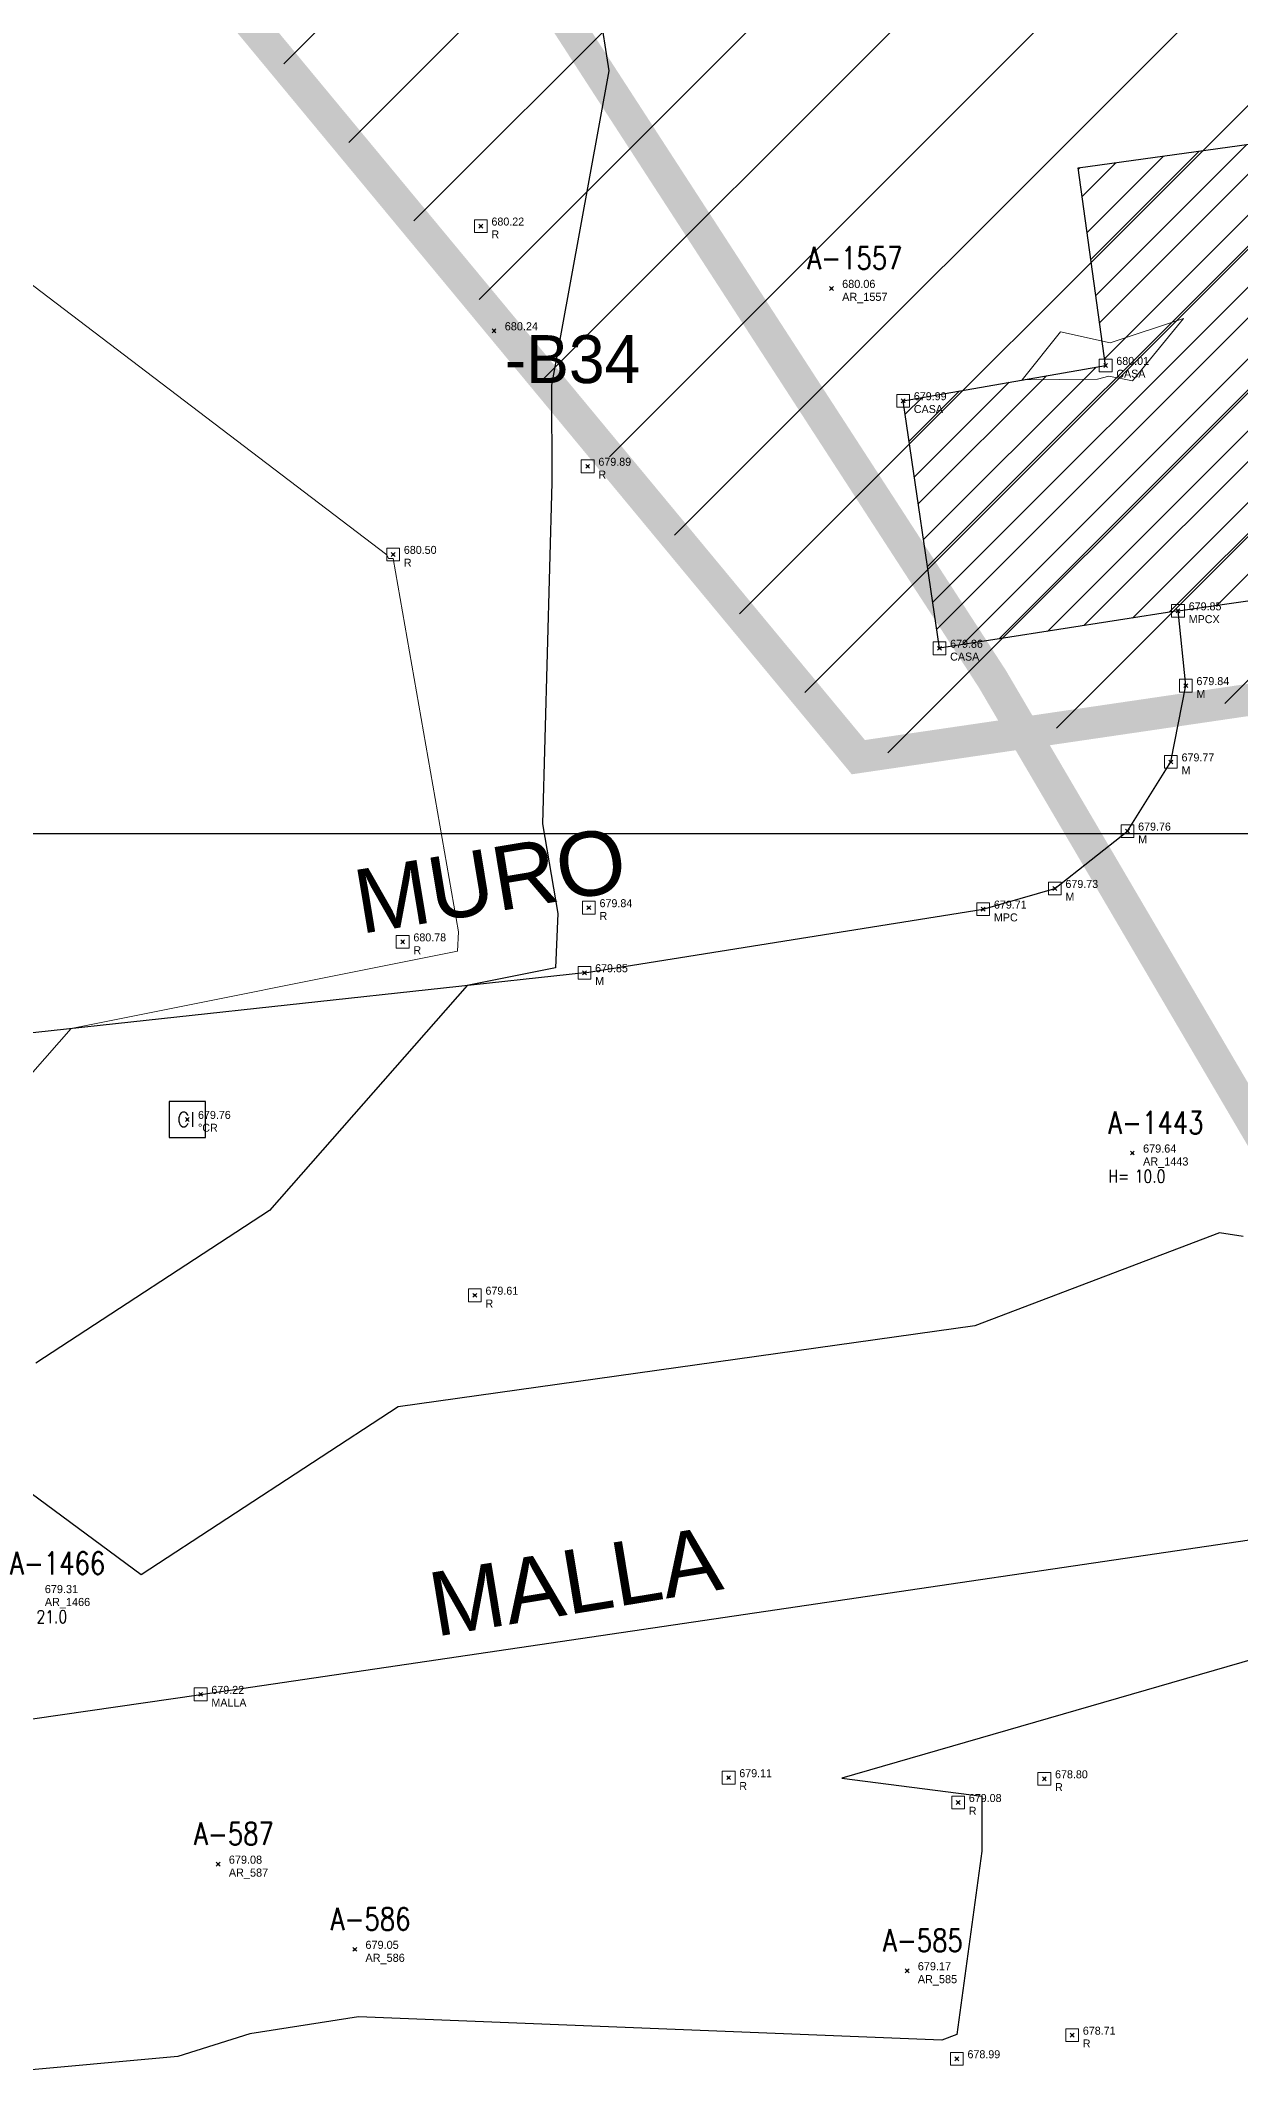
# Model space of a CAD drawing. Extents: x 350769 to 354978, y 6304672 to 6307963.
# Drawn here: x 352363.29 to 352382.04, y 6305880.8 to 6305912.39 of the extents above; entities that cross this region are included whole.
import ezdxf

# ---------------------------------------------------------------- set-up
doc = ezdxf.new("R2010")
doc.units = 0
doc.header["$PDMODE"] = 35
doc.header["$PDSIZE"] = 0.03
for name, pattern in [('4.0 - LO RECABARREN - DESNIVEL NUEVO$0$HIDDEN', [0.375, 0.25, -0.125]), ('CONTINUOS', [0]), ('DASHDOT', [1, 0.5, -0.25, 0, -0.25]), ('DASHED', [19.049999999999997, 12.7, -6.35])]:
    doc.linetypes.add(name, pattern=pattern)
doc.layers.get('0').update_dxf_attribs({"linetype": 'CONTINUOUS'})
for name, color, linetype in [('03_S2_Pav ext_Borde vereda', 7, 'CONTINUOUS'), ('1-ARBOL H1', 7, 'CONTINUOUS'), ('1-ARBOL H2', 1, 'CONTINUOUS'), ('1-ARBOL H3', 241, 'CONTINUOUS'), ('1-ARBOL NOMBRE', 3, 'CONTINUOUS'), ('1-ARBOL PTO', 7, 'CONTINUOUS'), ('1-CASA', 2, 'CONTINUOUS'), ('1-CERCO MALLA', 252, 'MALLA_LINE'), ('1-coordenadas', 8, 'CONTINUOUS'), ('1-MURO', 7, 'CONTINUOUS'), ('1-TEXTOS', 7, 'CONTINUOUS'), ('2-ACHURADO EDIFICACION', 252, 'CONTINUOUS'), ('C-TINN', 5, 'CONTINUOUS'), ('C-TOPO-MAJR', 9, 'CONTINUOUS'), ('C-TOPO-MINR', 8, 'CONTINUOUS'), ('V-NODE-TEXT DIC 2012', 31, 'CONTINUOUS'), ('Z-CR', 253, 'CONTINUOUS')]:
    doc.layers.add(name, color=color, linetype=linetype)
doc.layers.add('0_ASD_LINEA OFICIAL', color=253, linetype='DASHDOT', lineweight=20)
doc.layers.add('0_ASD_TOPOGRAFIA_ELEMENTOS', color=9, linetype='CONTINUOS', lineweight=5, true_color=0xbdbdbd)
doc.styles.add('A', font='arial.ttf', dxfattribs={"height": 2})
doc.styles.add('ROMANS', font='romans.shx', dxfattribs={"width": 0.65})
doc.linetypes.add('MALLA_LINE', pattern='A,0.5,-0.2,["MLL",STANDARD,S=0.1,R=0,X=-0.1,Y=-0.05],-0.25', length=0.95)

# ---------------------------------------------------------------- blocks, each defined once
blk = doc.blocks.new('COORDENADAS')
at = {"layer": '1-coordenadas'}
blk.add_line((20, -300.625), (1420, -300.625), dxfattribs=at)
blk = doc.blocks.new('CR')
at = {"layer": 'Z-CR', "color": 9, "true_color": 0xbdbdbd}
for p, q in [((-1.125, 1.125), (-1.125, -1.125)), ((1.125, 1.125), (-1.125, 1.125)), ((1.125, -1.125), (1.125, 1.125)), ((-1.125, -1.125), (1.125, -1.125))]:
    blk.add_line(p, q, dxfattribs=at)
at = {"layer": 'Z-CR', "color": 9, "true_color": 0xbdbdbd, "style": 'ROMANS'}
blk.add_text('CI', height=0.9, dxfattribs=at).set_placement((-0.6514367137569934, -0.4521266222000122))
blk = doc.blocks.new('A$C27410629')
at = {"true_color": 0x136734, "transparency": 33554559}
h = blk.add_hatch(dxfattribs=at)
h.set_pattern_fill('ANSI31', color=116, scale=0.5)
h.set_pattern_definition([(45, (-8759.562515186517, -519.1035735587502), (-1.122532015133644, 1.122532015133644), [])])
h.paths.add_polyline_path([(137.5068959888558, 1252.464406617455, 0.1176268807227723), (109.8147584422568, 1254.193915082658, 0.0669245107500281), (94.44469839795602, 1249.334472017372, 0.3153492887079504), (64.30173641118381, 1196.270282113329, 0.0226826871159959), (65.7292635223912, 1185.310127003227), (112.3603922077091, 1218.953454515778), (153.4782689701005, 1161.962272479494), (172.1053089193083, 1139.480769404351), (187.9579650288579, 1141.807885415954), (193.565073162812, 1120.465553675225), (224.197974734232, 1050.129297271156), (250.6203797236194, 989.4787086543838), (268.1526288855184, 972.7353945672494, 7.2547007156e-06), (291.4898137452492, 983.2987389690225), (238.1945199318034, 1105.633967029937), (205.2934048173047, 1181.112163638985), (177.0531538182076, 1197.651557407602)])
at = {"layer": '0_ASD_LINEA OFICIAL', "ltscale": 8, "const_width": 0.5}
blk.add_lwpolyline([(250.6203797236194, 989.4787086543838), (268.1526288854875, 972.7353945673531, 7.2547007157e-06), (291.4898137452146, 983.2987389692971), (291.4898137452146, 983.2987389692971), (238.1945199318034, 1105.633967029937), (205.2934048173047, 1181.112163638985), (177.0531538182076, 1197.651557407602), (137.6146324061954, 1252.315079214)], format="xyb", dxfattribs=at)
for points in [[(65.72926352235241, 1185.310127003199), (112.3603922077091, 1218.953454515778), (153.4782689701005, 1161.962272479494), (172.1053089193083, 1139.480769404351), (187.9579650288579, 1141.807885415954), (193.565073162812, 1120.465553675225), (224.197974734232, 1050.129297271156), (250.6203797236194, 989.4787086543838)], [(160.9876143796937, 1025.359743172903), (224.1959328140074, 1050.133984341224), (193.565073162812, 1120.465553675225), (187.9579650288579, 1141.807885415954), (172.1053089193083, 1139.480769404351), (153.4782689701005, 1161.962272479494), (117.4026874119681, 1137.085542515902), (85.5836153089768, 1125.976116823203)]]:
    blk.add_lwpolyline(points, dxfattribs=at)
blk = doc.blocks.new('TOPOGRAFIA')
at = {"layer": '2-ACHURADO EDIFICACION', "lineweight": 0, "true_color": 0xbdbdbd}
h = blk.add_hatch(dxfattribs=at)
h.set_pattern_fill('ANSI31', color=9, scale=0.25)
h.set_pattern_definition([(45, (38000, -3000), (-0.561266007566822, 0.5612660075668221), [])])
h.paths.add_polyline_path([(390391.804, 6302905.018999999), (390390.8320000001, 6302911.975), (390386.722, 6302911.404), (390379.5022683701, 6302910.400966726), (390379.931, 6302907.315), (390376.768, 6302906.763), (390377.335, 6302902.895), (390381.0619999994, 6302903.48), (390385.488, 6302904.115)])
at = {"layer": '0_ASD_LINEA OFICIAL', "ltscale": 8, "const_width": 0.5}
blk.add_lwpolyline([(390427.7422208371, 6302814.067302241), (390462.175169294, 6302752.281984893), (390383.0708512056, 6302730.60460566), (390309.799280958, 6302723.34933251), (390311.3694829855, 6302703.307175558), (390386.7450058985, 6302710.87060822), (390472.1157813581, 6302734.447625814), (390495.6666031899, 6302745.107885282), (390523.3047577998, 6302756.108814369), (390473.7988608224, 6302802.290811195, -0.151018922054954), (390428.284824325, 6302881.718520356), (390391.7076271252, 6302986.357196383, -0.0353672387787057), (390370.1826827546, 6302995.883561216, 0.281090384313248), (390309.6791110245, 6302995.975573557), (390362.1061406053, 6302925.87386779), (390362.1051407481, 6302925.873120026), (390363.1240822571, 6302924.510663705, -0.0334358729418558), (390384.9297867848, 6302890.883640137), (390427.7422208371, 6302814.067302241)], format="xyb", dxfattribs=at)
blk.add_lwpolyline([(390427.7422208371, 6302814.067302241), (390462.175169294, 6302752.281984893), (390383.0708512056, 6302730.60460566), (390309.799280958, 6302723.34933251), (390311.3694829855, 6302703.307175558), (390386.7450058985, 6302710.87060822), (390472.1157813581, 6302734.447625814), (390495.6666031899, 6302745.107885282), (390523.3047577998, 6302756.108814369), (390473.7988608224, 6302802.290811195, -0.151018922054954), (390428.284824325, 6302881.718520356), (390391.7076271252, 6302986.357196383, -0.0353672387787057), (390370.1826827546, 6302995.883561216, 0.281090384313248), (390309.6791110245, 6302995.975573557), (390362.1061406053, 6302925.87386779), (390362.1051407481, 6302925.873120026), (390363.1240822571, 6302924.510663705, -0.0334358729418558), (390384.9297867848, 6302890.883640137), (390427.7422208371, 6302814.067302241)], format="xyb", dxfattribs=at)
at = {"layer": '1-ARBOL H1', "color": 9, "lineweight": 0, "true_color": 0xbdbdbd}
blk.add_point((390380.349, 6302895.009), dxfattribs=at)
at = {"layer": '1-ARBOL PTO', "color": 9, "lineweight": 0, "true_color": 0xbdbdbd}
for p in [(390375.648, 6302908.517999999), (390380.349, 6302895.009), (390366.0670000001, 6302883.897999999), (390368.201, 6302882.567000001), (390376.83, 6302882.232999999)]:
    blk.add_point(p, dxfattribs=at)
at = {"layer": '1-CASA', "color": 9, "lineweight": 0, "true_color": 0xbdbdbd, "flags": 128}
for points in [[(390379.5022683701, 6302910.400966726), (390386.722, 6302911.404)], [(390379.931, 6302907.315), (390379.5022683701, 6302910.400966726)], [(390381.062, 6302903.48), (390377.335, 6302902.895), (390376.768, 6302906.763), (390379.931, 6302907.315)]]:
    blk.add_lwpolyline(points, dxfattribs=at)
at = {"layer": '1-CERCO MALLA', "color": 9, "lineweight": 0, "true_color": 0xbdbdbd, "flags": 128}
blk.add_lwpolyline([(390354.0460000001, 6302884.852999999), (390365.794, 6302886.551), (390390.653, 6302890.216), (390396.096, 6302890.98), (390413.118, 6302893.497), (390416.125, 6302894.07)], dxfattribs=at)
at = {"layer": '1-coordenadas', "color": 9, "linetype": '4.0 - LO RECABARREN - DESNIVEL NUEVO$0$HIDDEN', "lineweight": 0, "ltscale": 50, "true_color": 0xbdbdbd}
blk.add_line((390200, 6302900), (390900, 6302900), dxfattribs=at)
at = {"layer": '1-MURO', "color": 9, "lineweight": 0, "true_color": 0xbdbdbd, "flags": 128}
for points in [[(390371.789, 6302897.826), (390378.019, 6302898.82), (390379.136, 6302899.142999999), (390380.2720000001, 6302900.039), (390380.95, 6302901.12), (390381.183, 6302902.312000001), (390381.0620000001, 6302903.48), (390385.488, 6302904.115), (390391.804, 6302905.018999999), (390390.8320000001, 6302911.975), (390386.722, 6302911.404)], [(390371.789, 6302897.826), (390360.773, 6302896.627)]]:
    blk.add_lwpolyline(points, dxfattribs=at)
at = {"layer": 'C-TINN', "color": 9, "linetype": 'Continuous', "lineweight": 0, "true_color": 0xbdbdbd}
for points, elevation in [([(390370.069, 6302909.392), (390370.069, 6302909.591999999), (390370.269, 6302909.591999999), (390370.269, 6302909.392), (390370.069, 6302909.392)], 680.219), ([(390379.831, 6302907.215000001), (390379.831, 6302907.415), (390380.031, 6302907.415), (390380.031, 6302907.215000001), (390379.831, 6302907.215000001)], 680.007), ([(390376.668, 6302906.663000001), (390376.668, 6302906.863), (390376.868, 6302906.863), (390376.868, 6302906.663000001), (390376.668, 6302906.663000001)], 679.99), ([(390371.7400000001, 6302905.639), (390371.7400000001, 6302905.839), (390371.94, 6302905.839), (390371.94, 6302905.639), (390371.7400000001, 6302905.639)], 679.888), ([(390368.701, 6302904.262), (390368.701, 6302904.461999999), (390368.901, 6302904.461999999), (390368.901, 6302904.262), (390368.701, 6302904.262)], 680.497), ([(390380.962, 6302903.380000001), (390380.962, 6302903.58), (390381.162, 6302903.58), (390381.162, 6302903.380000001), (390380.962, 6302903.380000001)], 679.846), ([(390377.2350000001, 6302902.795), (390377.2350000001, 6302902.994999999), (390377.435, 6302902.994999999), (390377.435, 6302902.795), (390377.2350000001, 6302902.795)], 679.863), ([(390381.0830000001, 6302902.212), (390381.0830000001, 6302902.412), (390381.283, 6302902.412), (390381.283, 6302902.212), (390381.0830000001, 6302902.212)], 679.842), ([(390380.8500000001, 6302901.02), (390380.8500000001, 6302901.22), (390381.05, 6302901.22), (390381.05, 6302901.02), (390380.8500000001, 6302901.02)], 679.77), ([(390380.172, 6302899.939), (390380.172, 6302900.139), (390380.372, 6302900.139), (390380.372, 6302899.939), (390380.172, 6302899.939)], 679.755), ([(390379.036, 6302899.043000001), (390379.036, 6302899.243), (390379.236, 6302899.243), (390379.236, 6302899.043000001), (390379.036, 6302899.043000001)], 679.729), ([(390371.7580000001, 6302898.742000001), (390371.7580000001, 6302898.942), (390371.958, 6302898.942), (390371.958, 6302898.742000001), (390371.7580000001, 6302898.742000001)], 679.845), ([(390377.919, 6302898.720000001), (390377.919, 6302898.92), (390378.119, 6302898.92), (390378.119, 6302898.720000001), (390377.919, 6302898.720000001)], 679.706), ([(390368.8500000001, 6302898.208000001), (390368.8500000001, 6302898.408), (390369.05, 6302898.408), (390369.05, 6302898.208000001), (390368.8500000001, 6302898.208000001)], 680.779), ([(390371.689, 6302897.726000001), (390371.689, 6302897.926), (390371.889, 6302897.926), (390371.889, 6302897.726000001), (390371.689, 6302897.726000001)], 679.852), ([(390369.976, 6302892.687), (390369.976, 6302892.886999999), (390370.176, 6302892.886999999), (390370.176, 6302892.687), (390369.976, 6302892.687)], 679.61), ([(390365.694, 6302886.451), (390365.694, 6302886.651), (390365.894, 6302886.651), (390365.894, 6302886.451), (390365.694, 6302886.451)], 679.217), ([(390373.9410000001, 6302885.149), (390373.9410000001, 6302885.348999999), (390374.141, 6302885.348999999), (390374.141, 6302885.149), (390373.9410000001, 6302885.149)], 679.113), ([(390378.874, 6302885.132), (390378.874, 6302885.331999999), (390379.074, 6302885.331999999), (390379.074, 6302885.132), (390378.874, 6302885.132)], 678.798), ([(390377.527, 6302884.761), (390377.527, 6302884.960999999), (390377.727, 6302884.960999999), (390377.727, 6302884.761), (390377.527, 6302884.761)], 679.077), ([(390379.308, 6302881.126), (390379.308, 6302881.325999999), (390379.508, 6302881.325999999), (390379.508, 6302881.126), (390379.308, 6302881.126)], 678.708), ([(390377.5060000001, 6302880.758), (390377.5060000001, 6302880.958), (390377.706, 6302880.958), (390377.706, 6302880.758), (390377.5060000001, 6302880.758)], 678.992)]:
    blk.add_lwpolyline(points, dxfattribs=dict(at, elevation=elevation))
for p in [(390370.169, 6302909.492, 680.219), (390379.931, 6302907.315, 680.007), (390376.768, 6302906.763, 679.99), (390371.8400000001, 6302905.739, 679.888), (390368.801, 6302904.362, 680.497), (390381.062, 6302903.48, 679.846), (390377.335, 6302902.895, 679.863), (390381.183, 6302902.312, 679.842), (390380.95, 6302901.12, 679.77), (390380.272, 6302900.039, 679.755), (390379.136, 6302899.143, 679.729), (390371.858, 6302898.842, 679.845), (390378.019, 6302898.82, 679.706), (390368.95, 6302898.308, 680.779), (390371.789, 6302897.826, 679.852), (390370.076, 6302892.787, 679.61), (390365.794, 6302886.551, 679.217), (390374.0410000001, 6302885.249, 679.113), (390378.974, 6302885.232, 678.798), (390377.627, 6302884.861, 679.077), (390379.408, 6302881.226, 678.708), (390377.6060000001, 6302880.858, 678.992)]:
    blk.add_point(p, dxfattribs=at)
at = {"layer": 'C-TOPO-MAJR', "color": 9, "linetype": 'Continuous', "lineweight": -3, "true_color": 0xbdbdbd, "elevation": 680}
blk.add_lwpolyline([(390372.0193786667, 6302912.886656), (390372.1717279152, 6302911.91570318), (390371.2745861028, 6302907.008897281), (390371.2811034483, 6302905.48575862), (390371.1312592025, 6302900.154269938), (390371.3754089936, 6302898.753381156), (390371.3357400216, 6302897.902953614), (390369.9571258427, 6302897.626615731), (390366.8709028269, 6302894.109968198), (390363.2160045902, 6302891.724447869)], dxfattribs=at)
at = {"layer": 'C-TOPO-MAJR', "color": 9, "linetype": 'Continuous', "lineweight": 0, "true_color": 0xbdbdbd, "elevation": 680}
blk.add_lwpolyline([(390379.8048055556, 6302907.10013889), (390379.980173913, 6302907.14826087), (390380.3492688172, 6302907.074139785), (390381.1498974359, 6302908.048923077), (390380.0021167315, 6302907.669575876), (390379.2237042254, 6302907.838422536), (390378.6285882353, 6302907.087705882), (390379.8048055556, 6302907.10013889)], dxfattribs=at)
at = {"layer": 'C-TOPO-MINR', "color": 9, "linetype": 'Continuous', "lineweight": -3, "true_color": 0xbdbdbd}
for points, elevation in [([(390382.0772425249, 6302893.704820598), (390381.7114388489, 6302893.762625899), (390377.8884175824, 6302892.308318681), (390368.877475827, 6302891.041554707), (390364.8622340984, 6302888.420841311), (390361.90275, 6302890.604929936)], 679.5), ([(390416.6417831715, 6302882.881168284), (390415.0554405286, 6302883.306440528), (390414.9118947369, 6302883.317157895), (390414.4620253807, 6302883.378111675), (390405.7328909091, 6302881.336727273), (390405.8842142857, 6302881.394678572), (390406.50003125, 6302883.64134375), (390406.1893157895, 6302883.934657895), (390405.1651551724, 6302883.674711207), (390404.0774117647, 6302884.702823529), (390401.2393282443, 6302886.852488549), (390400.792, 6302887.125769231), (390389.5394520548, 6302886.470890411), (390385.7144514286, 6302888.10848), (390375.810615873, 6302885.242901587), (390377.9987526882, 6302884.963390681), (390377.9986449864, 6302884.102476965), (390377.6079764706, 6302881.234752941), (390377.3702975207, 6302881.148314049), (390368.2591666667, 6302881.512152778), (390366.563125, 6302881.245), (390365.436422713, 6302880.895085174), (390354.5135348838, 6302879.896289405)], 679)]:
    blk.add_lwpolyline(points, dxfattribs=dict(at, elevation=elevation))
at = {"layer": 'C-TOPO-MINR', "color": 9, "linetype": 'Continuous', "lineweight": 0, "true_color": 0xbdbdbd, "elevation": 680.5}
blk.add_lwpolyline([(390362.7618038869, 6302895.806081273), (390363.7683617978, 6302896.953020225), (390369.8044563107, 6302898.162932039), (390369.8186638116, 6302898.467513919), (390368.8025851064, 6302904.297595744), (390368.7293636364, 6302904.298102273), (390368.7032966102, 6302904.354372881), (390361.6536644068, 6302909.713372882)], dxfattribs=at)
at = {"layer": 'V-NODE-TEXT DIC 2012', "color": 9, "lineweight": 0, "true_color": 0xbdbdbd}
for p in [(390370.169, 6302909.492), (390375.648, 6302908.518), (390370.377, 6302907.856), (390379.931, 6302907.315), (390376.768, 6302906.763), (390371.8400000001, 6302905.739), (390368.801, 6302904.362), (390381.062, 6302903.48), (390377.335, 6302902.895), (390381.183, 6302902.312), (390380.95, 6302901.12), (390380.272, 6302900.039), (390379.136, 6302899.143), (390371.858, 6302898.842), (390378.019, 6302898.82), (390368.95, 6302898.308), (390371.789, 6302897.826), (390365.585, 6302895.534), (390380.349, 6302895.009), (390370.076, 6302892.787), (390365.794, 6302886.551), (390374.0410000001, 6302885.249), (390378.974, 6302885.232), (390377.627, 6302884.861), (390366.067, 6302883.898), (390368.201, 6302882.567), (390376.83, 6302882.233), (390379.408, 6302881.226), (390377.6060000001, 6302880.858)]:
    blk.add_point(p, dxfattribs=at)
at = {"layer": 'Z-CR', "color": 9, "lineweight": 0, "true_color": 0xbdbdbd, "xscale": 0.25, "yscale": 0.25, "zscale": 0.25}
blk.add_blockref('CR', (390365.585, 6302895.534), dxfattribs=at)
at = {"layer": '1-ARBOL H2', "color": 9, "lineweight": 0, "true_color": 0xbdbdbd, "style": 'ROMANS', "width": 0.8}
blk.add_text('H=', height=0.2, dxfattribs=at).set_placement((390379.9720668354, 6302894.547000006))
at = {"layer": '1-ARBOL H3', "color": 9, "lineweight": 0, "true_color": 0xbdbdbd, "style": 'ROMANS', "width": 0.8}
for s, p in [('10.0', (390380.3851939024, 6302894.547000006)), ('21.0', (390363.2281939024, 6302887.664000006))]:
    blk.add_text(s, height=0.2, dxfattribs=at).set_placement(p)
at = {"layer": '1-ARBOL NOMBRE', "color": 9, "lineweight": 0, "true_color": 0xbdbdbd, "style": 'ROMANS', "width": 0.8}
for s, p in [('A-1557', (390375.2710668353, 6302908.818000003)), ('A-1443', (390379.9720668354, 6302895.309000003)), ('A-1466', (390362.8150668355, 6302888.426000003)), ('A-587', (390365.6900668355, 6302884.198000003)), ('A-586', (390367.8240668354, 6302882.867000002)), ('A-585', (390376.4530668355, 6302882.533000003))]:
    blk.add_text(s, height=0.35, dxfattribs=at).set_placement(p)
at = {"layer": '1-TEXTOS', "color": 9, "lineweight": 0, "true_color": 0xbdbdbd, "style": 'A'}
for s, rotation, p in [('MURO', 9.392296964463863, (390368.2922467813, 6302898.430383021)), ('MALLA', 9.392296971588808, (390369.4628870767, 6302887.450859996))]:
    blk.add_text(s, height=1, rotation=rotation, dxfattribs=at).set_placement(p)
at = {"layer": 'V-NODE-TEXT DIC 2012', "color": 9, "lineweight": 0, "true_color": 0xbdbdbd}
for s, height, p in [('680.22', 0.125, (390370.3357893219, 6302909.500210677)), ('R', 0.125, (390370.3357893219, 6302909.300210678)), ('AR_1557', 0.127, (390375.8147893219, 6302908.323210678)), ('680.06', 0.127, (390375.8147893219, 6302908.525210678)), ('680.24', 0.127, (390370.5437893219, 6302907.863210677)), ('-B34', 0.75, (390370.5437893219, 6302907.038210678)), ('680.01', 0.125, (390380.0977893219, 6302907.323210678)), ('CASA', 0.125, (390380.0977893219, 6302907.123210679)), ('679.99', 0.125, (390376.9347893219, 6302906.771210678)), ('CASA', 0.125, (390376.9347893219, 6302906.571210679)), ('679.89', 0.125, (390372.0067893219, 6302905.747210678)), ('R', 0.125, (390372.0067893219, 6302905.547210678)), ('680.50', 0.125, (390368.9677893219, 6302904.370210677)), ('R', 0.125, (390368.9677893219, 6302904.170210678)), ('679.85', 0.125, (390381.2287893219, 6302903.488210678)), ('MPCX', 0.125, (390381.2287893219, 6302903.288210679)), ('679.86', 0.125, (390377.5017893219, 6302902.903210677)), ('CASA', 0.125, (390377.5017893219, 6302902.703210678)), ('679.84', 0.125, (390381.3497893219, 6302902.320210678)), ('M', 0.125, (390381.3497893219, 6302902.120210678)), ('679.77', 0.125, (390381.1167893219, 6302901.128210678)), ('M', 0.125, (390381.1167893219, 6302900.928210679)), ('679.76', 0.125, (390380.4387893219, 6302900.047210678)), ('M', 0.125, (390380.4387893219, 6302899.847210678)), ('679.73', 0.125, (390379.3027893219, 6302899.151210678)), ('679.84', 0.125, (390372.0247893219, 6302898.850210678)), ('679.71', 0.125, (390378.1857893219, 6302898.828210678)), ('M', 0.125, (390379.3027893219, 6302898.951210679)), ('R', 0.125, (390372.0247893219, 6302898.650210679)), ('MPC', 0.125, (390378.1857893219, 6302898.628210679)), ('680.78', 0.125, (390369.1167893219, 6302898.316210678)), ('R', 0.125, (390369.1167893219, 6302898.116210679)), ('679.85', 0.125, (390371.9557893219, 6302897.834210678)), ('M', 0.125, (390371.9557893219, 6302897.634210679)), ('679.76', 0.125, (390365.7517893219, 6302895.542210678)), ('°CR', 0.125, (390365.7517893219, 6302895.342210678)), ('679.64', 0.127, (390380.5157893219, 6302895.016210677)), ('AR_1443', 0.127, (390380.5157893219, 6302894.814210678)), ('679.61', 0.125, (390370.2427893219, 6302892.795210677)), ('R', 0.125, (390370.2427893219, 6302892.595210678)), ('679.31', 0.127, (390363.3587893219, 6302888.133210678)), ('AR_1466', 0.127, (390363.3587893219, 6302887.931210678)), ('679.22', 0.125, (390365.9607893219, 6302886.559210678)), ('MALLA', 0.125, (390365.9607893219, 6302886.359210678)), ('679.11', 0.125, (390374.2077893219, 6302885.257210677)), ('678.80', 0.125, (390379.1407893219, 6302885.240210677)), ('R', 0.125, (390374.2077893219, 6302885.057210678)), ('679.08', 0.125, (390377.7937893219, 6302884.869210677)), ('R', 0.125, (390379.1407893219, 6302885.040210678)), ('R', 0.125, (390377.7937893219, 6302884.669210678)), ('AR_587', 0.127, (390366.2337893219, 6302883.703210678)), ('679.08', 0.127, (390366.2337893219, 6302883.905210678)), ('AR_586', 0.127, (390368.3677893219, 6302882.372210678)), ('679.05', 0.127, (390368.3677893219, 6302882.574210677)), ('AR_585', 0.127, (390376.9967893219, 6302882.038210678)), ('679.17', 0.127, (390376.9967893219, 6302882.240210677)), ('678.71', 0.125, (390379.5747893219, 6302881.234210677)), ('678.99', 0.125, (390377.7727893219, 6302880.866210678)), ('R', 0.125, (390379.5747893219, 6302881.034210678))]:
    blk.add_text(s, height=height, dxfattribs=at).set_placement(p)

msp = doc.modelspace()

# ---------------------------------------------------------------- hatches: boundary and pattern name
at = {"layer": '2-ACHURADO EDIFICACION'}
h = msp.add_hatch(dxfattribs=at)
h.set_pattern_fill('ANSI31', color=256, scale=0.25)
h.set_pattern_definition([(45, (0, 0), (-0.561266007566822, 0.5612660075668221), [])])
h.paths.add_polyline_path([(352391.804, 6305905.018999999), (352390.8320000001, 6305911.975), (352386.722, 6305911.404), (352379.5022683701, 6305910.400966726), (352379.931, 6305907.315), (352376.768, 6305906.763), (352377.335, 6305902.895), (352381.0619999994, 6305903.48), (352385.488, 6305904.115)])

# ---------------------------------------------------------------- linework, layer by layer
at = {"layer": '1-CASA', "flags": 128}
for points in [[(352379.5022683701, 6305910.400966726), (352386.722, 6305911.404)], [(352379.931, 6305907.315), (352379.5022683701, 6305910.400966726)], [(352381.062, 6305903.48), (352377.335, 6305902.895), (352376.768, 6305906.763), (352379.931, 6305907.315)]]:
    msp.add_lwpolyline(points, dxfattribs=at)
at = {"layer": '1-CERCO MALLA', "ltscale": 6, "flags": 128}
msp.add_lwpolyline([(352354.0460000001, 6305884.852999999), (352365.794, 6305886.551), (352390.653, 6305890.216), (352396.096, 6305890.98), (352413.118, 6305893.497), (352416.125, 6305894.07)], dxfattribs=at)
at = {"layer": '1-MURO', "flags": 128}
for points in [[(352371.789, 6305897.826), (352378.019, 6305898.82), (352379.136, 6305899.142999999), (352380.2720000001, 6305900.039), (352380.95, 6305901.12), (352381.183, 6305902.312000001), (352381.0620000001, 6305903.48), (352385.488, 6305904.115), (352391.804, 6305905.018999999), (352390.8320000001, 6305911.975), (352386.722, 6305911.404)], [(352371.789, 6305897.826), (352360.773, 6305896.627)]]:
    msp.add_lwpolyline(points, dxfattribs=at)

# ---------------------------------------------------------------- block references
at = {"color": 252, "linetype": 'DASHED'}
msp.add_blockref('COORDENADAS', (352180, 6306200.625), dxfattribs=at)
at = {"layer": '03_S2_Pav ext_Borde vereda', "linetype": 'Continuous'}
msp.add_blockref('A$C27410629', (352203.9623478023, 6304761.713605438), dxfattribs=at)
at = {"layer": 'Z-CR', "xscale": 0.25, "yscale": 0.25, "zscale": 0.25}
msp.add_blockref('CR', (352365.585, 6305895.534), dxfattribs=at)

# ---------------------------------------------------------------- texts
at = {"layer": '1-TEXTOS', "style": 'A'}
for s, rotation, p in [('MURO', 9.392296964463863, (352368.2922467813, 6305898.430383021)), ('MALLA', 9.392296971588808, (352369.4628870767, 6305887.450859996))]:
    msp.add_text(s, height=1, rotation=rotation, dxfattribs=at).set_placement(p)

# ---------------------------------------------------------------- next in the draw order: block references
at = {"layer": '0_ASD_TOPOGRAFIA_ELEMENTOS', "color": 30, "true_color": 0xf26507}
msp.add_blockref('TOPOGRAFIA', (-38000, 3000), dxfattribs=at)

doc.saveas('drawing.dxf')
